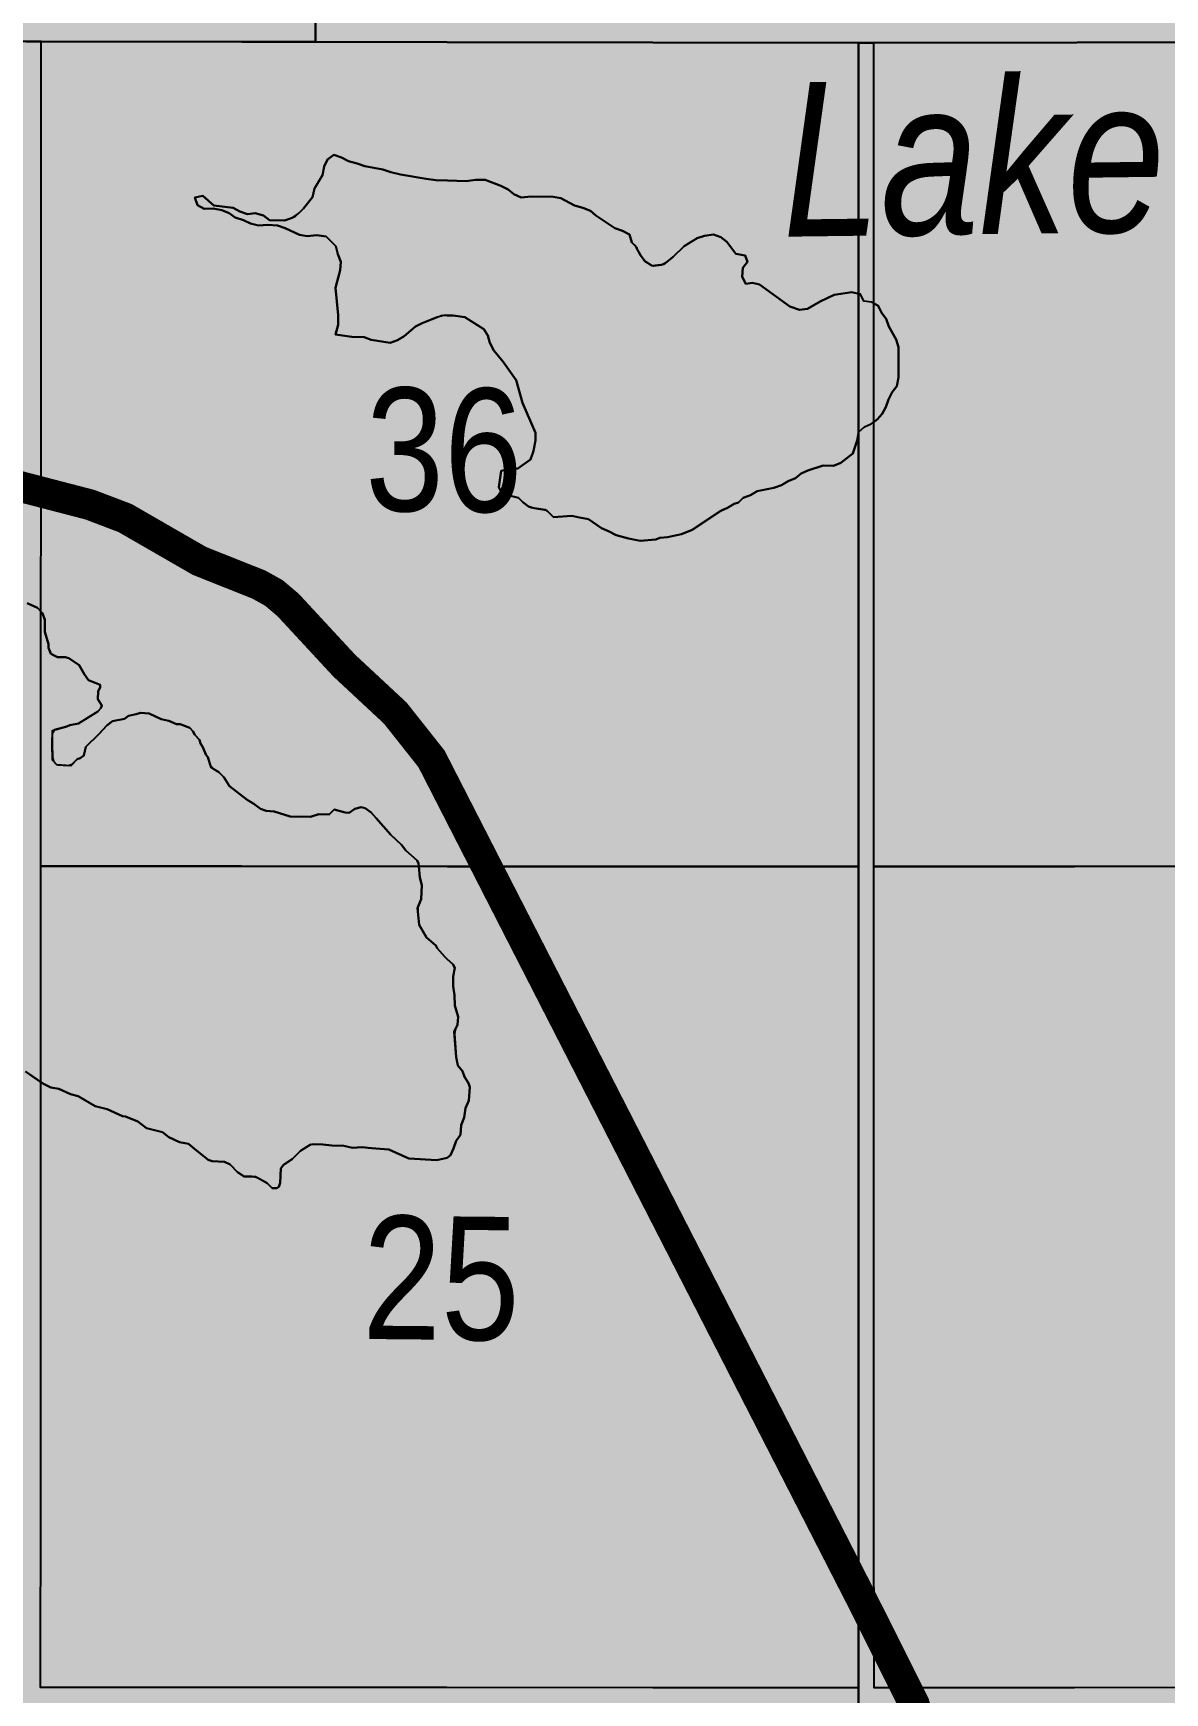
# Model space of a CAD drawing. Extents: x 570482 to 581403, y 6264409 to 6273171.
# Drawn here: x 570791.5 to 570864.8, y 6270671.3 to 6270778.8 of the extents above; entities that cross this region are included whole.
import ezdxf

# ---------------------------------------------------------------- set-up
doc = ezdxf.new("R2010")
doc.units = 0
doc.header["$LTSCALE"] = 5
doc.linetypes.add('DASHED2', pattern=[9.525, 6.35, -3.175])
for name, color, linetype in [('P-PROPOSED', 10, 'Continuous'), ('RoadSeg', 57, 'DASHED2'), ('T-WATER', 160, 'Continuous'), ('T-WATER-H', 133, 'Continuous'), ('Townships', 57, 'Continuous')]:
    doc.layers.add(name, color=color, linetype=linetype)
doc.layers.add('ROUTE-MAP-BACKGROUND-H', color=7, linetype='Continuous', true_color=0xf0ebff)
doc.layers.add('Sections', color=7, linetype='Continuous', true_color=0x13f661)
doc.styles.add('120', font='ARIALN.TTF', dxfattribs={"height": 13})
doc.styles.add('TXT', font='ARIALN.TTF', dxfattribs={"height": 0.2})

msp = doc.modelspace()

# ---------------------------------------------------------------- hatches: boundary and pattern name
at = {"layer": 'ROUTE-MAP-BACKGROUND-H'}
h = msp.add_hatch(color=256, dxfattribs=at)
h.dxf.hatch_style = 1
h.paths.add_polyline_path([(571171.112, 6270453.937), (571171.532, 6270781.165), (571139.113, 6270781.063), (571139.013, 6270832.812), (571138.478, 6271104.55), (570482.402, 6271104.607), (570481.546, 6270777.122), (570519.672, 6270776.969), (570518.91, 6270453.936), (570899.088, 6270453.629), (571061.346, 6270453.809)])
at = {"layer": 'T-WATER-H'}
h = msp.add_hatch(color=256, dxfattribs=at)
h.dxf.hatch_style = 1
h.paths.add_polyline_path([(570766.566, 6270749.285), (570766.273, 6270749.689), (570766.082, 6270750.19), (570765.823, 6270750.626), (570765.362, 6270750.933), (570764.699, 6270751.011), (570764.396, 6270751), (570764.067, 6270750.988), (570762.839, 6270751.14), (570762.274, 6270751.15), (570761.744, 6270751.258), (570760.854, 6270751.704), (570760.031, 6270752.216), (570759.277, 6270752.86), (570758.69, 6270753.601), (570758.139, 6270754.474), (570757.981, 6270754.942), (570757.463, 6270755.848), (570757.046, 6270756.752), (570756.426, 6270757.493), (570756.065, 6270757.797), (570755.499, 6270757.708), (570754.528, 6270757.292), (570754.058, 6270757.033), (570753.523, 6270756.842), (570753.023, 6270756.751), (570752.521, 6270756.559), (570752.021, 6270756.467), (570751.131, 6270756.914), (570750.77, 6270757.219), (570749.959, 6270758.429), (570749.339, 6270759.171), (570748.269, 6270760.85), (570748.009, 6270761.22), (570747.649, 6270761.558), (570746.826, 6270762.07), (570746.693, 6270762.072), (570745.701, 6270762.387), (570744.408, 6270762.607), (570743.143, 6270762.561), (570742.613, 6270762.636), (570742.118, 6270762.843), (570741.621, 6270762.951), (570740.967, 6270763.626), (570740.676, 6270764.163), (570740.619, 6270764.762), (570740.717, 6270766.689), (570740.836, 6270767.95), (570740.754, 6270769.048), (570740.53, 6270769.55), (570740.371, 6270770.018), (570740.349, 6270770.717), (570740.225, 6270771.251), (570739.808, 6270772.188), (570739.526, 6270773.224), (570739.041, 6270774.063), (570738.746, 6270774.367), (570737.982, 6270774.446), (570737.102, 6270774.46), (570736.188, 6270774.473), (570735.626, 6270774.682), (570735.129, 6270774.757), (570734.306, 6270775.302), (570733.316, 6270775.717), (570731.658, 6270776.01), (570729.743, 6270776.772), (570728.618, 6270777.123), (570727.421, 6270777.109), (570726.952, 6270776.917), (570726.549, 6270776.657), (570725.917, 6270776.601), (570725.514, 6270776.341), (570724.434, 6270775.394), (570724.096, 6270775.034), (570723.378, 6270773.749), (570723.04, 6270773.422), (570722.833, 6270772.96), (570722.19, 6270772.239), (570721.645, 6270771.417), (570721.575, 6270771.219), (570720.856, 6270769.934), (570720.18, 6270769.247), (570719.81, 6270768.953), (570719.537, 6270768.525), (570719.166, 6270768.199), (570718.894, 6270767.838), (570719.311, 6270766.9), (570719.672, 6270766.562), (570720.1, 6270766.322), (570720.596, 6270766.148), (570721.057, 6270765.908), (570721.624, 6270765.999), (570722.06, 6270766.258), (570722.399, 6270766.618), (570722.933, 6270766.775), (570724.929, 6270766.843), (570725.492, 6270766.734), (570726.979, 6270766.179), (570728.467, 6270765.689), (570729.515, 6270764.708), (570730.079, 6270764.6), (570730.744, 6270764.622), (570732.074, 6270764.667), (570732.57, 6270764.493), (570733.213, 6270763.12), (570733.337, 6270762.586), (570733.563, 6270762.15), (570733.889, 6270761.779), (570734.284, 6270761.507), (570734.779, 6270761.299), (570735.376, 6270761.223), (570735.873, 6270761.082), (570736.661, 6270760.504), (570737.09, 6270760.104), (570737.349, 6270759.862), (570737.507, 6270759.36), (570737.464, 6270758.763), (570737.224, 6270758.301), (570737.385, 6270757.966), (570737.948, 6270757.857), (570738.092, 6270757.862), (570738.614, 6270757.88), (570740.439, 6270757.684), (570741.736, 6270757.763), (570742.009, 6270758.157), (570742.477, 6270758.349), (570743.041, 6270758.241), (570743.401, 6270757.936), (570743.493, 6270757.402), (570743.177, 6270756.41), (570742.546, 6270754.359), (570742.437, 6270753.762), (570742.262, 6270753.267), (570741.456, 6270752.714), (570741.151, 6270752.354), (570740.944, 6270751.892), (570740.638, 6270751.498), (570740.192, 6270750.607), (570739.448, 6270749.821), (570738.971, 6270749.131), (570738.69, 6270748.421), (570738.631, 6270748.039), (570738.667, 6270747.343), (570738.795, 6270747.009), (570739.008, 6270745.809), (570739.06, 6270744.91), (570739.214, 6270744.11), (570739.439, 6270743.641), (570739.626, 6270742.873), (570740.144, 6270742.001), (570740.606, 6270741.794), (570741, 6270741.488), (570741.264, 6270741.384), (570741.828, 6270741.309), (570742.493, 6270741.298), (570743.027, 6270741.422), (570743.43, 6270741.682), (570743.965, 6270741.839), (570744.528, 6270741.764), (570744.99, 6270741.524), (570745.752, 6270741.378), (570746.676, 6270740.965), (570747.104, 6270740.692), (570747.56, 6270740.086), (570747.791, 6270739.983), (570748.721, 6270739.935), (570749.216, 6270739.727), (570749.882, 6270739.679), (570750.073, 6270739.281), (570750.195, 6270738.548), (570750.214, 6270737.65), (570750.389, 6270736.118), (570750.795, 6270734.549), (570751.704, 6270733.138), (570752.193, 6270732.565), (570752.812, 6270731.791), (570753.303, 6270731.284), (570753.528, 6270730.815), (570753.72, 6270730.347), (570754.046, 6270729.943), (570754.204, 6270729.441), (570754.4, 6270729.205), (570754.623, 6270728.603), (570754.702, 6270727.339), (570754.761, 6270726.839), (570754.986, 6270726.403), (570755.797, 6270725.16), (570756.163, 6270724.864), (570756.552, 6270724.55), (570757.948, 6270724.527), (570758.448, 6270724.586), (570758.987, 6270725.076), (570758.987, 6270725.076), (570759.49, 6270725.3), (570759.793, 6270725.562), (570759.932, 6270725.958), (570760.016, 6270727.054), (570760.037, 6270728.35), (570759.813, 6270728.885), (570759.496, 6270729.855), (570759.484, 6270731.185), (570759.691, 6270732.031), (570760.544, 6270732.71), (570761.064, 6270732.627), (570761.084, 6270731.458), (570761.177, 6270730.599), (570760.528, 6270729.971), (570760.518, 6270729.306), (570760.576, 6270728.806), (570760.836, 6270728.403), (570761.688, 6270727.625), (570762.243, 6270727.051), (570763.23, 6270726.37), (570764.023, 6270726.091), (570764.382, 6270725.912), (570764.914, 6270725.645), (570765.274, 6270725.274), (570765.668, 6270725.002), (570766.233, 6270724.959), (570766.399, 6270724.957), (570766.898, 6270725.015), (570767.335, 6270725.274), (570767.869, 6270725.432), (570768.305, 6270725.657), (570768.778, 6270726.148), (570769.351, 6270726.638), (570769.656, 6270726.999), (570770.195, 6270727.422), (570770.435, 6270727.884), (570770.638, 6270728.08), (570770.877, 6270728.475), (570771.182, 6270728.836), (570771.956, 6270729.422), (570772.462, 6270729.912), (570772.667, 6270730.208), (570772.708, 6270730.706), (570772.325, 6270731.71), (570772.31, 6270732.873), (570772.653, 6270733.499), (570773.325, 6270733.954), (570773.722, 6270733.815), (570774.115, 6270733.476), (570774.194, 6270733.094), (570773.838, 6270732.749), (570773.598, 6270732.321), (570773.519, 6270731.557), (570773.376, 6270730.928), (570773.405, 6270730.628), (570773.628, 6270730.026), (570773.69, 6270729.759), (570773.914, 6270729.224), (570774.039, 6270728.723), (570774.4, 6270728.418), (570775.217, 6270727.541), (570775.447, 6270727.371), (570775.797, 6270726.929), (570775.828, 6270726.301), (570775.907, 6270725.003), (570775.969, 6270724.84), (570776.035, 6270724.669), (570776.16, 6270724.168), (570776.417, 6270723.665), (570776.711, 6270723.294), (570776.965, 6270722.592), (570777.689, 6270721.745), (570777.806, 6270721.149), (570778.03, 6270720.58), (570778.122, 6270720.08), (570779.061, 6270718.536), (570779.417, 6270717.932), (570779.908, 6270717.459), (570780.731, 6270716.947), (570781.057, 6270716.576), (570781.322, 6270716.472), (570781.554, 6270716.468), (570782.122, 6270716.592), (570782.654, 6270716.617), (570783.523, 6270716.935), (570784.089, 6270716.959), (570785.081, 6270716.611), (570785.642, 6270716.369), (570786.43, 6270715.791), (570786.724, 6270715.421), (570786.916, 6270714.952), (570787.406, 6270714.446), (570787.996, 6270713.938), (570788.454, 6270713.432), (570788.646, 6270712.964), (570788.842, 6270712.761), (570789.401, 6270712.353), (570789.666, 6270712.316), (570790.227, 6270712.074), (570791.026, 6270711.522), (570792.2, 6270710.712), (570792.661, 6270710.472), (570793.192, 6270710.397), (570793.951, 6270710.052), (570794.448, 6270709.911), (570795.534, 6270709.262), (570796.329, 6270709.083), (570797.319, 6270708.635), (570797.518, 6270708.599), (570798.311, 6270708.287), (570798.869, 6270707.846), (570799.896, 6270707.596), (570800.322, 6270707.257), (570801.016, 6270706.947), (570801.579, 6270706.838), (570801.972, 6270706.499), (570802.859, 6270705.787), (570803.123, 6270705.716), (570803.92, 6270705.67), (570804.283, 6270705.498), (570804.774, 6270704.992), (570805.202, 6270704.719), (570805.94, 6270704.707), (570806.691, 6270704.296), (570807.018, 6270703.958), (570807.317, 6270703.953), (570807.452, 6270704.051), (570807.522, 6270704.316), (570807.57, 6270705.246), (570807.74, 6270705.476), (570808.311, 6270705.832), (570808.852, 6270706.389), (570809.527, 6270706.81), (570810.288, 6270706.798), (570810.885, 6270706.722), (570811.65, 6270706.709), (570812.213, 6270706.567), (570812.812, 6270706.624), (570813.442, 6270706.548), (570814.571, 6270706.463), (570815.43, 6270706.072), (570815.859, 6270705.877), (570817.685, 6270705.781), (570818.348, 6270705.936), (570818.555, 6270706.1), (570818.761, 6270706.529), (570818.935, 6270707.024), (570819.208, 6270707.419), (570819.251, 6270708.05), (570819.459, 6270708.545), (570819.535, 6270709.142), (570819.742, 6270709.638), (570819.822, 6270710.501), (570819.727, 6270710.768), (570819.467, 6270711.171), (570819.34, 6270711.539), (570819.047, 6270711.909), (570818.923, 6270712.443), (570818.804, 6270714.116), (570819.023, 6270714.536), (570819.065, 6270715.067), (570818.844, 6270715.802), (570818.821, 6270716.467), (570818.73, 6270717.034), (570818.741, 6270717.665), (570818.849, 6270718.229), (570818.72, 6270718.464), (570818.35, 6270718.798), (570818.196, 6270718.937), (570817.706, 6270719.51), (570817.609, 6270719.678), (570817.019, 6270720.186), (570816.534, 6270721.025), (570816.424, 6270722.085), (570816.66, 6270722.685), (570816.708, 6270723.582), (570816.583, 6270724.083), (570816.515, 6270724.805), (570816.498, 6270724.982), (570816.401, 6270725.183), (570815.68, 6270725.826), (570815.387, 6270726.196), (570814.699, 6270726.839), (570813.752, 6270727.918), (570813.426, 6270728.289), (570813.031, 6270728.561), (570812.766, 6270728.632), (570812.366, 6270728.539), (570811.996, 6270728.279), (570811.73, 6270728.284), (570811.036, 6270728.494), (570810.698, 6270728.167), (570810.033, 6270728.178), (570809.499, 6270728.02), (570808.17, 6270728.042), (570807.144, 6270728.357), (570806.612, 6270728.399), (570806.249, 6270728.537), (570805.822, 6270728.844), (570805.394, 6270729.116), (570804.245, 6270729.999), (570803.888, 6270730.57), (570803.561, 6270730.908), (570803.057, 6270731.213), (570802.845, 6270731.883), (570802.715, 6270732.052), (570802.523, 6270732.52), (570802.361, 6270732.755), (570802.298, 6270732.989), (570802.004, 6270733.326), (570801.875, 6270733.561), (570801.679, 6270733.764), (570801.051, 6270734.006), (570800.818, 6270734.01), (570800.323, 6270734.218), (570799.826, 6270734.325), (570799.034, 6270734.704), (570798.47, 6270734.746), (570798.202, 6270734.651), (570797.702, 6270734.559), (570797.434, 6270734.364), (570796.667, 6270734.211), (570796.296, 6270733.917), (570795.788, 6270733.36), (570794.944, 6270732.543), (570794.802, 6270731.98), (570794.567, 6270731.817), (570794.366, 6270731.754), (570793.963, 6270731.32), (570793.06, 6270731.38), (570792.776, 6270731.674), (570792.753, 6270732.744), (570792.767, 6270733.603), (570793.702, 6270733.859), (570793.903, 6270733.956), (570794.47, 6270734.046), (570795.712, 6270734.824), (570795.915, 6270735.053), (570795.984, 6270735.218), (570795.725, 6270735.621), (570795.733, 6270736.12), (570795.87, 6270736.417), (570795.873, 6270736.55), (570795.113, 6270736.861), (570794.853, 6270737.231), (570794.497, 6270737.835), (570793.839, 6270738.278), (570793.608, 6270738.348), (570793.109, 6270738.356), (570792.662, 6270738.568), (570792.52, 6270738.964), (570792.524, 6270739.197), (570792.271, 6270739.998), (570792.283, 6270740.763), (570792.124, 6270741.198), (570792.041, 6270741.283), (570791.797, 6270741.535), (570791.137, 6270741.845), (570790.574, 6270741.954), (570790.275, 6270741.959), (570789.271, 6270741.542), (570788.503, 6270741.355), (570787.898, 6270740.933), (570787.261, 6270740.611), (570786.891, 6270740.318), (570786.39, 6270740.193), (570785.258, 6270740.079), (570784.162, 6270740.129), (570783.268, 6270740.31), (570782.242, 6270740.626), (570781.813, 6270740.832), (570781.222, 6270741.307), (570780.167, 6270741.888), (570779.345, 6270742.434), (570778.658, 6270743.11), (570778.398, 6270743.513), (570777.744, 6270744.188), (570777.383, 6270744.493), (570776.895, 6270745.099), (570776.731, 6270745.235), (570776.016, 6270746.244), (570775.395, 6270746.952), (570774.905, 6270747.459), (570774.544, 6270747.73), (570774.278, 6270747.768), (570773.281, 6270747.751), (570772.747, 6270747.626), (570772.448, 6270747.631), (570771.678, 6270747.344), (570770.183, 6270747.368), (570769.655, 6270747.61), (570769.423, 6270747.646), (570768.663, 6270747.958), (570768.136, 6270748.401)])
h.paths.add_polyline_path([(570784.943, 6270728.186), (570786.671, 6270728.209), (570786.661, 6270728.965), (570784.933, 6270728.942)], flags=24)
h = msp.add_hatch(color=256, dxfattribs=at)
h.dxf.hatch_style = 1
h.paths.add_polyline_path([(570820.979, 6270759.181), (570821.105, 6270758.714), (570821.362, 6270758.211), (570821.982, 6270757.47), (570822.828, 6270756.292), (570823.236, 6270754.823), (570824.069, 6270752.882), (570824.061, 6270752.383), (570823.951, 6270751.72), (570823.742, 6270751.158), (570822.935, 6270750.573), (570822.436, 6270750.547), (570821.836, 6270750.424), (570821.685, 6270749.363), (570821.911, 6270748.927), (570822.971, 6270748.677), (570823.245, 6270748.379), (570823.617, 6270748.104), (570823.816, 6270748.035), (570823.982, 6270748.01), (570824.789, 6270747.874), (570825.235, 6270747.414), (570826.433, 6270747.494), (570826.93, 6270747.386), (570827.494, 6270747.278), (570828.349, 6270746.699), (570828.844, 6270746.491), (570829.306, 6270746.251), (570830.1, 6270746.039), (570830.862, 6270745.894), (570831.861, 6270745.977), (570832.129, 6270746.073), (570832.628, 6270746.131), (570833.529, 6270746.316), (570834.231, 6270746.604), (570836.08, 6270747.838), (570836.465, 6270748.008), (570836.515, 6270748.03), (570836.951, 6270748.289), (570837.224, 6270748.377), (570837.532, 6270748.676), (570838, 6270748.834), (570838.436, 6270749.093), (570839.504, 6270749.309), (570840.005, 6270749.5), (570840.442, 6270749.759), (570840.91, 6270749.951), (570841.281, 6270750.244), (570841.716, 6270750.437), (570842.718, 6270750.753), (570843.383, 6270750.743), (570843.851, 6270750.934), (570844.634, 6270751.547), (570844.905, 6270752.38), (570845.001, 6270752.877), (570845.014, 6270752.944), (570845.385, 6270753.27), (570845.82, 6270753.463), (570846.005, 6270753.596), (570846.224, 6270753.755), (570846.529, 6270754.116), (570846.769, 6270754.545), (570846.943, 6270755.04), (570847.183, 6270755.502), (570847.489, 6270755.896), (570847.597, 6270756.459), (570847.596, 6270758.421), (570847.438, 6270758.922), (570846.953, 6270759.761), (570846.794, 6270760.262), (570846.501, 6270760.633), (570846.276, 6270761.102), (570845.848, 6270761.341), (570845.35, 6270761.416), (570845.124, 6270761.852), (570845.001, 6270761.883), (570844.562, 6270761.993), (570843.428, 6270761.812), (570842.524, 6270761.395), (570841.685, 6270760.909), (570841.185, 6270760.851), (570840.557, 6270761.061), (570838.586, 6270762.489), (570838.122, 6270762.596), (570837.689, 6270762.536), (570837.463, 6270762.972), (570837.506, 6270763.57), (570837.811, 6270763.964), (570837.652, 6270764.365), (570837.055, 6270764.475), (570836.469, 6270765.249), (570836.075, 6270765.554), (570835.613, 6270765.728), (570835.013, 6270765.638), (570834.545, 6270765.479), (570833.705, 6270764.961), (570832.996, 6270764.274), (570832.36, 6270763.77), (570831.626, 6270763.685), (570831.163, 6270764.004), (570830.87, 6270764.375), (570830.541, 6270764.985), (570830.318, 6270765.215), (570830.16, 6270765.716), (570829.699, 6270765.956), (570829.203, 6270766.13), (570827.986, 6270766.948), (570827.625, 6270767.253), (570827.13, 6270767.46), (570826.6, 6270767.602), (570825.71, 6270768.081), (570825.213, 6270768.156), (570823.784, 6270768.179), (570823.151, 6270768.122), (570822.656, 6270768.33), (570822.295, 6270768.635), (570821.834, 6270768.875), (570820.809, 6270769.257), (570820.178, 6270769.267), (570819.578, 6270769.177), (570818.359, 6270769.218), (570817.617, 6270769.242), (570816.987, 6270769.319), (570815.329, 6270769.611), (570814.7, 6270769.754), (570814.171, 6270769.929), (570813.011, 6270770.147), (570812.515, 6270770.321), (570811.952, 6270770.463), (570811.491, 6270770.704), (570810.995, 6270770.878), (570810.591, 6270770.585), (570810.384, 6270770.123), (570810.275, 6270769.559), (570809.763, 6270768.703), (570809.621, 6270768.141), (570809.044, 6270767.418), (570808.453, 6270766.846), (570807.802, 6270766.64), (570806.838, 6270766.656), (570806.444, 6270766.962), (570805.914, 6270767.103), (570805.415, 6270767.045), (570804.919, 6270767.219), (570804.49, 6270767.458), (570803.23, 6270767.612), (570802.508, 6270768.222), (570802.008, 6270768.13), (570802.166, 6270767.629), (570802.594, 6270767.389), (570803.193, 6270767.413), (570803.757, 6270767.304), (570804.219, 6270767.097), (570804.613, 6270766.825), (570805.142, 6270766.65), (570805.604, 6270766.443), (570806.134, 6270766.302), (570806.733, 6270766.358), (570807.364, 6270766.315), (570807.86, 6270766.141), (570808.784, 6270765.694), (570809.281, 6270765.619), (570809.914, 6270765.676), (570810.511, 6270765.6), (570811.132, 6270764.958), (570811.257, 6270764.457), (570811.448, 6270763.956), (570811.407, 6270763.424), (570811.122, 6270762.265), (570811.293, 6270760.501), (570811.283, 6270759.869), (570811.107, 6270759.24), (570812.168, 6270759.09), (570812.966, 6270759.077), (570813.428, 6270758.904), (570814.655, 6270758.718), (570815.123, 6270758.876), (570815.56, 6270759.135), (570816.301, 6270759.755), (570816.737, 6270759.981), (570818.031, 6270760.492), (570818.358, 6270760.487), (570818.74, 6270760.481), (570819.502, 6270760.368), (570820.72, 6270759.584)])

# ---------------------------------------------------------------- linework, layer by layer
at = {"layer": 'P-PROPOSED', "color": 90, "const_width": 1.998, "flags": 128}
msp.add_lwpolyline([(570849.228, 6270668.491), (570848.596, 6270670.564), (570845.081, 6270677.575), (570817.334, 6270731.763), (570814.986, 6270734.729), (570811.674, 6270737.81), (570808.044, 6270741.729), (570807.124, 6270742.509), (570806.135, 6270743.057), (570802.299, 6270744.583), (570797.486, 6270747.356), (570795.203, 6270748.225), (570783.472, 6270751.275)], dxfattribs=at)
at = {"layer": 'Sections', "color": 8}
for points in [[(570805.018, 6270724.812), (570792.027, 6270724.821), (570792.032, 6270738.202), (570792.037, 6270751.583), (570792.043, 6270764.904), (570792.049, 6270778.226), (570805.034, 6270778.204), (570818.354, 6270778.182), (570831.675, 6270778.16), (570844.995, 6270778.137), (570844.995, 6270764.842), (570844.995, 6270751.547), (570844.995, 6270738.166), (570844.996, 6270724.785), (570831.67, 6270724.794), (570818.344, 6270724.803)], [(570858.993, 6270724.802), (570845.999, 6270724.786), (570845.999, 6270738.167), (570845.998, 6270751.548), (570845.998, 6270764.843), (570845.999, 6270778.138), (570858.987, 6270778.154), (570872.31, 6270778.169), (570885.633, 6270778.185), (570898.956, 6270778.201), (570898.961, 6270764.905), (570898.966, 6270751.61), (570898.971, 6270738.229), (570898.977, 6270724.848), (570885.649, 6270724.833), (570872.321, 6270724.817)], [(570805.004, 6270671.624), (570792.007, 6270671.633), (570792.012, 6270684.679), (570792.017, 6270698.06), (570792.022, 6270711.44), (570792.027, 6270724.821), (570805.018, 6270724.812), (570818.344, 6270724.803), (570831.67, 6270724.794), (570844.996, 6270724.785), (570844.996, 6270711.405), (570844.997, 6270698.024), (570844.998, 6270684.643), (570844.998, 6270671.597), (570831.667, 6270671.606), (570818.335, 6270671.615)], [(570859, 6270671.613), (570846.002, 6270671.598), (570846.001, 6270684.644), (570846.001, 6270698.025), (570846, 6270711.406), (570845.999, 6270724.786), (570858.993, 6270724.802), (570872.321, 6270724.817), (570885.649, 6270724.833), (570898.977, 6270724.848), (570898.983, 6270711.467), (570898.988, 6270698.086), (570898.994, 6270684.705), (570898.999, 6270671.659), (570885.666, 6270671.644), (570872.333, 6270671.628)]]:
    msp.add_lwpolyline(points, close=True, dxfattribs=at)
at = {"layer": 'T-WATER', "linetype": 'Continuous'}
for points in [[(570823.982, 6270748.01), (570823.816, 6270748.035), (570823.617, 6270748.104), (570823.245, 6270748.379), (570822.971, 6270748.677), (570821.911, 6270748.927), (570821.685, 6270749.363), (570821.836, 6270750.424), (570822.436, 6270750.547), (570822.935, 6270750.573), (570823.742, 6270751.158), (570823.892, 6270751.561), (570823.951, 6270751.72), (570824.061, 6270752.383), (570824.069, 6270752.882), (570823.236, 6270754.823), (570822.828, 6270756.292), (570821.982, 6270757.47), (570821.362, 6270758.211), (570821.105, 6270758.714), (570820.979, 6270759.181), (570820.72, 6270759.584), (570819.502, 6270760.368), (570818.74, 6270760.481), (570818.358, 6270760.487), (570818.208, 6270760.489), (570817.707, 6270760.364), (570816.737, 6270759.981), (570816.301, 6270759.755), (570815.56, 6270759.135), (570815.123, 6270758.876), (570814.655, 6270758.718), (570813.428, 6270758.904), (570812.966, 6270759.077), (570812.168, 6270759.09), (570811.107, 6270759.24), (570811.283, 6270759.869), (570811.293, 6270760.501), (570811.122, 6270762.265), (570811.407, 6270763.424), (570811.448, 6270763.956), (570811.257, 6270764.457), (570811.132, 6270764.958), (570810.511, 6270765.6), (570809.914, 6270765.676), (570809.281, 6270765.619), (570808.784, 6270765.694), (570807.86, 6270766.141), (570807.364, 6270766.315), (570806.733, 6270766.358), (570806.134, 6270766.302), (570805.604, 6270766.443), (570805.142, 6270766.65), (570804.613, 6270766.825), (570804.219, 6270767.097), (570803.757, 6270767.304), (570803.193, 6270767.413), (570802.594, 6270767.389), (570802.166, 6270767.629), (570802.008, 6270768.13), (570802.508, 6270768.222), (570803.23, 6270767.612), (570804.49, 6270767.458), (570804.919, 6270767.219), (570805.415, 6270767.045), (570805.914, 6270767.103), (570806.444, 6270766.962), (570806.838, 6270766.656), (570807.802, 6270766.64), (570808.303, 6270766.799), (570808.707, 6270767.091), (570809.044, 6270767.418), (570809.621, 6270768.141), (570809.763, 6270768.703), (570810.275, 6270769.559), (570810.384, 6270770.123), (570810.591, 6270770.585), (570810.995, 6270770.878), (570811.491, 6270770.704), (570811.952, 6270770.463), (570812.515, 6270770.321), (570813.011, 6270770.147), (570814.171, 6270769.929), (570814.7, 6270769.754), (570815.329, 6270769.611), (570816.987, 6270769.319), (570817.617, 6270769.242), (570818.359, 6270769.218), (570819.578, 6270769.177), (570820.178, 6270769.267), (570820.809, 6270769.257), (570821.834, 6270768.875), (570822.295, 6270768.635), (570822.656, 6270768.33), (570823.151, 6270768.122), (570823.784, 6270768.179), (570825.213, 6270768.156), (570825.71, 6270768.081), (570826.6, 6270767.602), (570827.13, 6270767.46)], [(570818.358, 6270760.487), (570818.208, 6270760.489), (570817.707, 6270760.364), (570816.737, 6270759.981), (570816.301, 6270759.755), (570815.56, 6270759.135), (570815.123, 6270758.876), (570814.655, 6270758.718), (570813.428, 6270758.904), (570812.966, 6270759.077), (570812.168, 6270759.09), (570811.107, 6270759.24), (570811.283, 6270759.869), (570811.293, 6270760.501), (570811.122, 6270762.265), (570811.407, 6270763.424), (570811.448, 6270763.956), (570811.257, 6270764.457), (570811.132, 6270764.958), (570810.511, 6270765.6), (570809.914, 6270765.676), (570809.281, 6270765.619), (570808.784, 6270765.694), (570807.86, 6270766.141), (570807.364, 6270766.315), (570806.733, 6270766.358), (570806.134, 6270766.302), (570805.604, 6270766.443), (570805.142, 6270766.65), (570804.613, 6270766.825), (570804.219, 6270767.097), (570803.757, 6270767.304), (570803.193, 6270767.413), (570802.594, 6270767.389), (570802.166, 6270767.629), (570802.008, 6270768.13), (570802.508, 6270768.222), (570803.23, 6270767.612), (570804.49, 6270767.458), (570804.919, 6270767.219), (570805.415, 6270767.045), (570805.914, 6270767.103), (570806.444, 6270766.962), (570806.838, 6270766.656), (570807.802, 6270766.64), (570808.303, 6270766.799), (570808.707, 6270767.091), (570809.044, 6270767.418), (570809.621, 6270768.141), (570809.763, 6270768.703), (570810.275, 6270769.559), (570810.384, 6270770.123), (570810.591, 6270770.585), (570810.995, 6270770.878), (570811.491, 6270770.704), (570811.952, 6270770.463), (570812.515, 6270770.321), (570813.011, 6270770.147), (570814.171, 6270769.929), (570814.7, 6270769.754), (570815.329, 6270769.611), (570816.987, 6270769.319), (570817.617, 6270769.242), (570818.36, 6270769.218)], [(570818.36, 6270769.218), (570819.578, 6270769.177), (570820.178, 6270769.267), (570820.809, 6270769.257), (570821.834, 6270768.875), (570822.295, 6270768.635), (570822.656, 6270768.33), (570823.151, 6270768.122), (570823.784, 6270768.179), (570825.213, 6270768.156), (570825.71, 6270768.081), (570826.6, 6270767.602), (570827.13, 6270767.46)], [(570827.13, 6270767.46), (570827.625, 6270767.253), (570827.986, 6270766.948), (570829.203, 6270766.13), (570829.699, 6270765.956), (570830.16, 6270765.716), (570830.318, 6270765.215), (570830.645, 6270764.877), (570830.644, 6270764.794), (570830.87, 6270764.375), (570831.163, 6270764.004), (570831.558, 6270763.732), (570831.723, 6270763.696), (570832.223, 6270763.754), (570832.626, 6270763.981), (570832.996, 6270764.274), (570833.705, 6270764.961), (570834.545, 6270765.479), (570835.013, 6270765.638), (570835.613, 6270765.728), (570836.075, 6270765.554), (570836.469, 6270765.249), (570837.055, 6270764.475), (570837.652, 6270764.365), (570837.811, 6270763.964), (570837.506, 6270763.57), (570837.463, 6270762.972), (570837.689, 6270762.536), (570838.122, 6270762.596), (570838.586, 6270762.489), (570840.557, 6270761.061), (570841.185, 6270760.851), (570841.685, 6270760.909), (570842.524, 6270761.395), (570843.428, 6270761.812), (570844.562, 6270761.993), (570845.001, 6270761.883)], [(570845.001, 6270752.877), (570845.014, 6270752.944), (570845.385, 6270753.27), (570845.82, 6270753.463), (570846.005, 6270753.596), (570846.224, 6270753.755), (570846.529, 6270754.116), (570846.769, 6270754.545), (570846.943, 6270755.04), (570847.183, 6270755.502), (570847.489, 6270755.896), (570847.597, 6270756.459), (570847.596, 6270758.421), (570847.438, 6270758.922), (570846.953, 6270759.761), (570846.794, 6270760.262), (570846.501, 6270760.633), (570846.276, 6270761.102), (570846.005, 6270761.253), (570845.848, 6270761.341), (570845.35, 6270761.416), (570845.124, 6270761.852), (570845.001, 6270761.883)], [(570823.892, 6270751.561), (570823.951, 6270751.72), (570824.061, 6270752.383), (570824.069, 6270752.882), (570823.236, 6270754.823), (570822.828, 6270756.292), (570821.982, 6270757.47), (570821.362, 6270758.211), (570821.105, 6270758.714), (570820.979, 6270759.181), (570820.72, 6270759.584), (570819.502, 6270760.368), (570818.74, 6270760.481), (570818.358, 6270760.487)], [(570846.005, 6270761.253), (570846.276, 6270761.102), (570846.501, 6270760.633), (570846.794, 6270760.262), (570846.953, 6270759.761), (570847.438, 6270758.922), (570847.596, 6270758.421), (570847.597, 6270756.459), (570847.489, 6270755.896), (570847.183, 6270755.502), (570846.943, 6270755.04), (570846.769, 6270754.545), (570846.529, 6270754.116), (570846.224, 6270753.755), (570846.005, 6270753.596)], [(570845.001, 6270752.877), (570844.905, 6270752.38), (570844.634, 6270751.547), (570843.851, 6270750.934), (570843.383, 6270750.743), (570842.718, 6270750.753), (570841.716, 6270750.437), (570841.281, 6270750.244), (570840.91, 6270749.951), (570840.442, 6270749.759), (570840.005, 6270749.5), (570839.504, 6270749.309), (570838.436, 6270749.093), (570838, 6270748.834), (570837.532, 6270748.676), (570837.224, 6270748.377), (570836.951, 6270748.289), (570836.515, 6270748.03), (570836.465, 6270748.008)], [(570845.001, 6270752.877), (570844.905, 6270752.38), (570844.634, 6270751.547)], [(570823.982, 6270748.01), (570823.816, 6270748.035), (570823.617, 6270748.104), (570823.245, 6270748.379), (570822.971, 6270748.677), (570821.911, 6270748.927), (570821.685, 6270749.363), (570821.836, 6270750.424), (570822.436, 6270750.547), (570822.935, 6270750.573), (570823.742, 6270751.158), (570823.892, 6270751.561)], [(570844.634, 6270751.547), (570843.851, 6270750.934), (570843.383, 6270750.743), (570842.718, 6270750.753), (570841.716, 6270750.437), (570841.281, 6270750.244), (570840.91, 6270749.951), (570840.442, 6270749.759), (570840.005, 6270749.5), (570839.504, 6270749.309), (570838.436, 6270749.093), (570838, 6270748.834), (570837.532, 6270748.676), (570837.224, 6270748.377), (570836.951, 6270748.289), (570836.515, 6270748.03), (570836.465, 6270748.008)], [(570836.465, 6270748.008), (570836.197, 6270747.889), (570836.08, 6270747.838), (570834.231, 6270746.604), (570833.529, 6270746.316), (570832.628, 6270746.131), (570832.129, 6270746.073), (570831.861, 6270745.977), (570830.862, 6270745.894), (570830.1, 6270746.039), (570829.306, 6270746.251), (570828.844, 6270746.491), (570828.349, 6270746.699), (570827.494, 6270747.278), (570826.93, 6270747.386), (570826.433, 6270747.494), (570825.235, 6270747.414), (570824.876, 6270747.785), (570824.711, 6270747.887), (570823.982, 6270748.01)], [(570836.465, 6270748.008), (570836.197, 6270747.889), (570836.08, 6270747.838), (570834.231, 6270746.604), (570833.529, 6270746.316), (570832.628, 6270746.131), (570832.129, 6270746.073), (570831.861, 6270745.977), (570830.862, 6270745.894), (570830.1, 6270746.039), (570829.306, 6270746.251), (570828.844, 6270746.491), (570828.349, 6270746.699), (570827.494, 6270747.278), (570826.93, 6270747.386), (570826.433, 6270747.494), (570825.235, 6270747.414), (570824.876, 6270747.785), (570824.711, 6270747.887), (570823.982, 6270748.01)], [(570836.465, 6270748.008), (570836.197, 6270747.889), (570836.08, 6270747.838), (570834.231, 6270746.604), (570833.529, 6270746.316), (570832.628, 6270746.131), (570832.129, 6270746.073), (570831.861, 6270745.977), (570830.862, 6270745.894), (570830.1, 6270746.039), (570829.306, 6270746.251), (570828.844, 6270746.491), (570828.349, 6270746.699), (570827.494, 6270747.278), (570826.93, 6270747.386), (570826.433, 6270747.494), (570825.235, 6270747.414), (570824.876, 6270747.785), (570824.711, 6270747.887), (570823.982, 6270748.01)], [(570791.137, 6270741.845), (570791.797, 6270741.535), (570792.041, 6270741.283), (570792.124, 6270741.198), (570792.283, 6270740.763), (570792.271, 6270739.998), (570792.524, 6270739.197), (570792.52, 6270738.964), (570792.616, 6270738.696), (570792.746, 6270738.528), (570793.109, 6270738.356), (570793.608, 6270738.348), (570793.839, 6270738.278), (570794.497, 6270737.835), (570794.853, 6270737.231), (570795.113, 6270736.861), (570795.873, 6270736.55), (570795.87, 6270736.417), (570795.733, 6270736.12), (570795.725, 6270735.621), (570795.984, 6270735.218), (570795.915, 6270735.053), (570795.712, 6270734.824), (570794.47, 6270734.046), (570793.903, 6270733.956), (570793.702, 6270733.859), (570792.901, 6270733.639), (570792.764, 6270733.409), (570792.753, 6270732.744), (570792.772, 6270731.846), (570792.835, 6270731.613), (570793.031, 6270731.41), (570793.13, 6270731.375), (570793.794, 6270731.331), (570794.062, 6270731.427), (570794.366, 6270731.754), (570794.567, 6270731.817), (570794.802, 6270731.98), (570794.944, 6270732.543), (570795.788, 6270733.36), (570796.296, 6270733.917), (570796.667, 6270734.211), (570797.434, 6270734.364), (570797.702, 6270734.559), (570798.202, 6270734.651), (570798.47, 6270734.746), (570799.034, 6270734.704), (570799.826, 6270734.325), (570800.323, 6270734.218), (570800.818, 6270734.01), (570801.051, 6270734.006), (570801.679, 6270733.764), (570801.875, 6270733.561), (570802.004, 6270733.326), (570802.298, 6270732.989), (570802.361, 6270732.755), (570802.523, 6270732.52), (570802.715, 6270732.052), (570802.845, 6270731.883), (570803.003, 6270731.382), (570803.166, 6270731.147), (570803.561, 6270730.908)], [(570803.561, 6270730.908), (570803.888, 6270730.57), (570804.245, 6270729.999), (570805.394, 6270729.116), (570805.822, 6270728.844), (570806.249, 6270728.537), (570806.612, 6270728.399), (570807.144, 6270728.357), (570808.17, 6270728.042), (570809.499, 6270728.02), (570810.033, 6270728.178), (570810.698, 6270728.167), (570811.036, 6270728.494), (570811.73, 6270728.284), (570811.996, 6270728.279), (570812.366, 6270728.539), (570812.766, 6270728.632), (570813.031, 6270728.561), (570813.426, 6270728.289), (570813.752, 6270727.918), (570814.699, 6270726.839), (570815.387, 6270726.196), (570815.68, 6270725.826), (570816.401, 6270725.183), (570816.498, 6270724.982), (570816.515, 6270724.805), (570816.583, 6270724.083), (570816.708, 6270723.582), (570816.66, 6270722.685), (570816.452, 6270722.157), (570816.447, 6270721.858), (570816.534, 6270721.025), (570817.019, 6270720.186), (570817.609, 6270719.678), (570817.706, 6270719.51), (570818.196, 6270718.937), (570818.35, 6270718.798), (570818.72, 6270718.464), (570818.849, 6270718.229), (570818.741, 6270717.665), (570818.73, 6270717.034), (570818.821, 6270716.467), (570818.844, 6270715.802), (570819.065, 6270715.067), (570819.023, 6270714.536), (570818.886, 6270714.272), (570818.814, 6270713.974), (570818.923, 6270712.443), (570819.047, 6270711.909), (570819.34, 6270711.539), (570819.467, 6270711.171), (570819.727, 6270710.768), (570819.822, 6270710.501), (570819.742, 6270709.638), (570819.535, 6270709.142), (570819.459, 6270708.545), (570819.251, 6270708.05), (570819.208, 6270707.419), (570818.935, 6270707.024), (570818.761, 6270706.529), (570818.555, 6270706.1), (570818.348, 6270705.936)], [(570818.348, 6270705.936), (570817.685, 6270705.781), (570815.859, 6270705.877), (570815.43, 6270706.072), (570814.571, 6270706.463), (570813.442, 6270706.548), (570812.812, 6270706.624), (570812.213, 6270706.567), (570811.65, 6270706.709), (570810.885, 6270706.722), (570810.288, 6270706.798), (570809.69, 6270706.807), (570809.423, 6270706.745), (570808.852, 6270706.389), (570808.311, 6270705.832), (570807.74, 6270705.476), (570807.57, 6270705.246), (570807.522, 6270704.316), (570807.452, 6270704.051), (570807.317, 6270703.953), (570807.018, 6270703.958), (570806.691, 6270704.296), (570806.065, 6270704.638), (570805.7, 6270704.711), (570805.202, 6270704.719), (570804.774, 6270704.992), (570804.283, 6270705.498), (570803.92, 6270705.67), (570803.123, 6270705.716), (570802.859, 6270705.787), (570801.972, 6270706.499), (570801.579, 6270706.838), (570801.016, 6270706.947), (570800.322, 6270707.257), (570799.896, 6270707.596), (570798.869, 6270707.846), (570798.311, 6270708.287), (570797.518, 6270708.599), (570797.319, 6270708.635), (570796.329, 6270709.083), (570795.534, 6270709.262), (570794.448, 6270709.911), (570793.951, 6270710.052), (570793.192, 6270710.397), (570792.661, 6270710.472), (570792.2, 6270710.712), (570792.03, 6270710.83), (570791.026, 6270711.522)]]:
    msp.add_lwpolyline(points, dxfattribs=at)
at = {"layer": 'T-WATER', "flags": 128}
msp.add_lwpolyline([(570838.586, 6270762.489), (570838.122, 6270762.596), (570837.689, 6270762.536), (570837.463, 6270762.972), (570837.506, 6270763.57), (570837.811, 6270763.964), (570837.652, 6270764.365), (570837.055, 6270764.475), (570836.469, 6270765.249), (570836.075, 6270765.554), (570835.613, 6270765.728), (570835.013, 6270765.638), (570834.545, 6270765.479), (570833.705, 6270764.961), (570832.996, 6270764.274), (570832.36, 6270763.77), (570831.626, 6270763.685), (570831.163, 6270764.004), (570830.87, 6270764.375), (570830.541, 6270764.985), (570830.318, 6270765.215), (570830.16, 6270765.716), (570829.699, 6270765.956), (570829.203, 6270766.13), (570827.986, 6270766.948), (570827.625, 6270767.253), (570827.13, 6270767.46), (570826.6, 6270767.602), (570825.71, 6270768.081), (570825.213, 6270768.156), (570823.784, 6270768.179), (570823.151, 6270768.122), (570822.656, 6270768.33), (570822.295, 6270768.635), (570821.834, 6270768.875), (570820.809, 6270769.257), (570820.178, 6270769.267), (570819.578, 6270769.177), (570818.359, 6270769.218), (570817.617, 6270769.242), (570816.987, 6270769.319), (570815.329, 6270769.611), (570814.7, 6270769.754), (570814.171, 6270769.929), (570813.011, 6270770.147), (570812.515, 6270770.321), (570811.952, 6270770.463), (570811.491, 6270770.704), (570810.995, 6270770.878), (570810.591, 6270770.585), (570810.384, 6270770.123), (570810.275, 6270769.559), (570809.763, 6270768.703), (570809.621, 6270768.141), (570809.044, 6270767.418), (570808.453, 6270766.846), (570807.802, 6270766.64), (570806.838, 6270766.656), (570806.444, 6270766.962), (570805.914, 6270767.103), (570805.415, 6270767.045), (570804.919, 6270767.219), (570804.49, 6270767.458), (570803.23, 6270767.612), (570802.508, 6270768.222), (570802.008, 6270768.13), (570802.166, 6270767.629), (570802.594, 6270767.389), (570803.193, 6270767.413), (570803.757, 6270767.304), (570804.219, 6270767.097), (570804.613, 6270766.825), (570805.142, 6270766.65), (570805.604, 6270766.443), (570806.134, 6270766.302), (570806.733, 6270766.358), (570807.364, 6270766.315), (570807.86, 6270766.141), (570808.784, 6270765.694), (570809.281, 6270765.619), (570809.914, 6270765.676), (570810.511, 6270765.6), (570811.132, 6270764.958), (570811.257, 6270764.457), (570811.448, 6270763.956), (570811.407, 6270763.424), (570811.122, 6270762.265), (570811.293, 6270760.501), (570811.283, 6270759.869), (570811.107, 6270759.24), (570812.168, 6270759.09), (570812.966, 6270759.077), (570813.428, 6270758.904), (570814.655, 6270758.718), (570815.123, 6270758.876), (570815.56, 6270759.135), (570816.301, 6270759.755), (570816.737, 6270759.981), (570818.031, 6270760.492), (570818.358, 6270760.487), (570818.74, 6270760.481), (570819.502, 6270760.368), (570820.72, 6270759.584), (570820.979, 6270759.181), (570821.105, 6270758.714), (570821.362, 6270758.211), (570821.982, 6270757.47), (570822.828, 6270756.292), (570823.236, 6270754.823), (570824.069, 6270752.882), (570824.061, 6270752.383), (570823.951, 6270751.72), (570823.742, 6270751.158), (570822.935, 6270750.573), (570822.436, 6270750.547), (570821.836, 6270750.424), (570821.685, 6270749.363), (570821.911, 6270748.927), (570822.971, 6270748.677), (570823.245, 6270748.379), (570823.617, 6270748.104), (570823.816, 6270748.035), (570823.982, 6270748.01), (570824.789, 6270747.874), (570825.235, 6270747.414), (570826.433, 6270747.494), (570826.93, 6270747.386), (570827.494, 6270747.278), (570828.349, 6270746.699), (570828.844, 6270746.491), (570829.306, 6270746.251), (570830.1, 6270746.039), (570830.862, 6270745.894), (570831.861, 6270745.977), (570832.129, 6270746.073), (570832.628, 6270746.131), (570833.529, 6270746.316), (570834.231, 6270746.604), (570836.08, 6270747.838), (570836.465, 6270748.008), (570836.515, 6270748.03), (570836.951, 6270748.289), (570837.224, 6270748.377), (570837.532, 6270748.676), (570838, 6270748.834), (570838.436, 6270749.093), (570839.504, 6270749.309), (570840.005, 6270749.5), (570840.442, 6270749.759), (570840.91, 6270749.951), (570841.281, 6270750.244), (570841.716, 6270750.437), (570842.718, 6270750.753), (570843.383, 6270750.743), (570843.851, 6270750.934), (570844.634, 6270751.547), (570844.905, 6270752.38), (570845.001, 6270752.877), (570845.014, 6270752.944), (570845.385, 6270753.27), (570845.82, 6270753.463), (570846.005, 6270753.596), (570846.224, 6270753.755), (570846.529, 6270754.116), (570846.769, 6270754.545), (570846.943, 6270755.04), (570847.183, 6270755.502), (570847.489, 6270755.896), (570847.597, 6270756.459), (570847.596, 6270758.421), (570847.438, 6270758.922), (570846.953, 6270759.761), (570846.794, 6270760.262), (570846.501, 6270760.633), (570846.276, 6270761.102), (570845.848, 6270761.341), (570845.35, 6270761.416), (570845.124, 6270761.852), (570845.001, 6270761.883), (570844.562, 6270761.993), (570843.428, 6270761.812), (570842.524, 6270761.395), (570841.685, 6270760.909), (570841.185, 6270760.851), (570840.557, 6270761.061)], close=True, dxfattribs=at)
msp.add_lwpolyline([(570791.026, 6270711.522), (570792.2, 6270710.712), (570792.661, 6270710.472), (570793.192, 6270710.397), (570793.951, 6270710.052), (570794.448, 6270709.911), (570795.534, 6270709.262), (570796.329, 6270709.083), (570797.319, 6270708.635), (570797.518, 6270708.599), (570798.311, 6270708.287), (570798.869, 6270707.846), (570799.896, 6270707.596), (570800.322, 6270707.257), (570801.016, 6270706.947), (570801.579, 6270706.838), (570801.972, 6270706.499), (570802.859, 6270705.787), (570803.123, 6270705.716), (570803.92, 6270705.67), (570804.283, 6270705.498), (570804.774, 6270704.992), (570805.202, 6270704.719), (570805.94, 6270704.707), (570806.691, 6270704.296), (570807.018, 6270703.958), (570807.317, 6270703.953), (570807.452, 6270704.051), (570807.522, 6270704.316), (570807.57, 6270705.246), (570807.74, 6270705.476), (570808.311, 6270705.832), (570808.852, 6270706.389), (570809.527, 6270706.81), (570810.288, 6270706.798), (570810.885, 6270706.722), (570811.65, 6270706.709), (570812.213, 6270706.567), (570812.812, 6270706.624), (570813.442, 6270706.548), (570814.571, 6270706.463), (570815.43, 6270706.072), (570815.859, 6270705.877), (570817.685, 6270705.781), (570818.348, 6270705.936), (570818.555, 6270706.1), (570818.761, 6270706.529), (570818.935, 6270707.024), (570819.208, 6270707.419), (570819.251, 6270708.05), (570819.459, 6270708.545), (570819.535, 6270709.142), (570819.742, 6270709.638), (570819.822, 6270710.501), (570819.727, 6270710.768), (570819.467, 6270711.171), (570819.34, 6270711.539), (570819.047, 6270711.909), (570818.923, 6270712.443), (570818.804, 6270714.116), (570819.023, 6270714.536), (570819.065, 6270715.067), (570818.844, 6270715.802), (570818.821, 6270716.467), (570818.73, 6270717.034), (570818.741, 6270717.665), (570818.849, 6270718.229), (570818.72, 6270718.464), (570818.35, 6270718.798), (570818.196, 6270718.937), (570817.706, 6270719.51), (570817.609, 6270719.678), (570817.019, 6270720.186), (570816.534, 6270721.025), (570816.424, 6270722.085), (570816.66, 6270722.685), (570816.708, 6270723.582), (570816.583, 6270724.083), (570816.515, 6270724.805), (570816.498, 6270724.982), (570816.401, 6270725.183), (570815.68, 6270725.826), (570815.387, 6270726.196), (570814.699, 6270726.839), (570813.752, 6270727.918), (570813.426, 6270728.289), (570813.031, 6270728.561), (570812.766, 6270728.632), (570812.366, 6270728.539), (570811.996, 6270728.279), (570811.73, 6270728.284), (570811.036, 6270728.494), (570810.698, 6270728.167), (570810.033, 6270728.178), (570809.499, 6270728.02), (570808.17, 6270728.042), (570807.144, 6270728.357), (570806.612, 6270728.399), (570806.249, 6270728.537), (570805.822, 6270728.844), (570805.394, 6270729.116), (570804.245, 6270729.999), (570803.888, 6270730.57), (570803.561, 6270730.908), (570803.057, 6270731.213), (570802.845, 6270731.883), (570802.715, 6270732.052), (570802.523, 6270732.52), (570802.361, 6270732.755), (570802.298, 6270732.989), (570802.004, 6270733.326), (570801.875, 6270733.561), (570801.679, 6270733.764), (570801.051, 6270734.006), (570800.818, 6270734.01), (570800.323, 6270734.218), (570799.826, 6270734.325), (570799.034, 6270734.704), (570798.47, 6270734.746), (570798.202, 6270734.651), (570797.702, 6270734.559), (570797.434, 6270734.364), (570796.667, 6270734.211), (570796.296, 6270733.917), (570795.788, 6270733.36), (570794.944, 6270732.543), (570794.802, 6270731.98), (570794.567, 6270731.817), (570794.366, 6270731.754), (570793.963, 6270731.32), (570793.06, 6270731.38), (570792.776, 6270731.674), (570792.753, 6270732.744), (570792.767, 6270733.603), (570793.702, 6270733.859), (570793.903, 6270733.956), (570794.47, 6270734.046), (570795.712, 6270734.824), (570795.915, 6270735.053), (570795.984, 6270735.218), (570795.725, 6270735.621), (570795.733, 6270736.12), (570795.87, 6270736.417), (570795.873, 6270736.55), (570795.113, 6270736.861), (570794.853, 6270737.231), (570794.497, 6270737.835), (570793.839, 6270738.278), (570793.608, 6270738.348), (570793.109, 6270738.356), (570792.662, 6270738.568), (570792.52, 6270738.964), (570792.524, 6270739.197), (570792.271, 6270739.998), (570792.283, 6270740.763), (570792.124, 6270741.198), (570792.041, 6270741.283), (570791.797, 6270741.535), (570791.137, 6270741.845)], dxfattribs=at)
at = {"layer": 'Townships'}
for points in [[(570872.31, 6270778.169), (570845.999, 6270778.138), (570844.995, 6270778.137), (570818.354, 6270778.182), (570809.813, 6270778.196), (570809.814, 6270779.162), (570809.823, 6270805.752), (570809.833, 6270832.514), (570809.843, 6270859.276), (570809.852, 6270886.039), (570809.852, 6270887.042), (570809.862, 6270913.47), (570809.871, 6270940.232), (570809.88, 6270966.994), (570809.889, 6270993.757), (570809.889, 6270994.76), (570809.898, 6271021.188), (570809.907, 6271047.95), (570809.917, 6271074.714), (570809.927, 6271101.479), (570810.93, 6271101.48), (570837.423, 6271101.504), (570864.251, 6271101.528), (570865.254, 6271101.528)], [(570809.852, 6270887.042), (570809.852, 6270886.039), (570809.843, 6270859.276), (570809.833, 6270832.514), (570809.823, 6270805.752), (570809.814, 6270779.162), (570809.813, 6270778.196), (570792.049, 6270778.226), (570791.045, 6270778.228), (570764.405, 6270778.26), (570738.1, 6270778.292), (570737.096, 6270778.294), (570710.456, 6270778.326), (570684.151, 6270778.358), (570683.147, 6270778.359)], [(570683.147, 6270778.359), (570684.151, 6270778.358), (570710.456, 6270778.326), (570737.096, 6270778.294), (570738.1, 6270778.292), (570764.405, 6270778.26), (570791.045, 6270778.228), (570792.049, 6270778.226), (570809.813, 6270778.196), (570818.354, 6270778.182), (570844.995, 6270778.137), (570844.995, 6270751.547), (570844.996, 6270724.785), (570844.997, 6270698.024), (570844.998, 6270671.597), (570844.998, 6270670.593)], [(570872.38, 6270455.194), (570846.007, 6270455.164), (570845.003, 6270455.163), (570845.003, 6270456.167), (570845.003, 6270482.594), (570845.002, 6270509.355), (570845.002, 6270536.117), (570845.001, 6270562.878), (570845.001, 6270563.882), (570845.001, 6270590.309), (570845, 6270617.07), (570844.999, 6270643.832), (570844.998, 6270670.593), (570844.998, 6270671.597), (570844.997, 6270698.024), (570844.996, 6270724.785), (570844.995, 6270751.547), (570844.995, 6270778.137), (570845.999, 6270778.138), (570872.31, 6270778.169)]]:
    msp.add_lwpolyline(points, dxfattribs=at)

# ---------------------------------------------------------------- texts
at = {"layer": 'RoadSeg', "style": '120'}
for s, p in [('36', (570813.025, 6270747.837)), ('25', (570812.839, 6270694.198))]:
    msp.add_text(s, height=7.9898, rotation=359.45036, dxfattribs=at).set_placement(p)
at = {"layer": 'T-WATER', "insert": (570852.379, 6270775.73), "char_height": 9.99147, "width": 24.63558, "attachment_point": 2, "rotation": 0.74553, "style": 'TXT'}
msp.add_mtext('{\\fArial Narrow|b0|i1|c0|p34;Lake}', dxfattribs=at)

doc.saveas('drawing.dxf')
